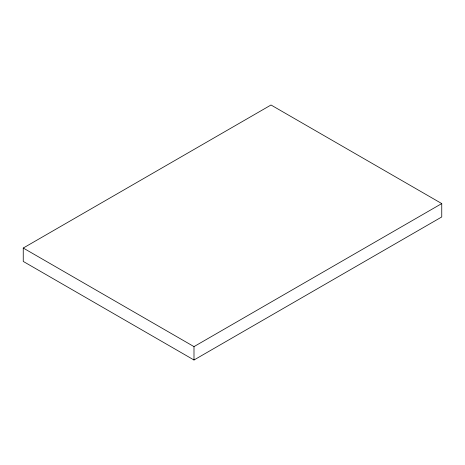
<?xml version="1.0" encoding="UTF-8"?>
<svg xmlns="http://www.w3.org/2000/svg" width="465" height="465" viewBox="0 0 465 465"><rect width="100%" height="100%" fill="white"/><g stroke="black" fill="none" stroke-linecap="round" stroke-linejoin="round"><path stroke-width="0.7" d="M23.25 248.043L271.008 105.003L441.75 203.577L441.75 216.957L193.992 359.997L23.25 261.423L23.25 248.043L193.992 346.617L441.75 203.577M193.992 346.617L193.992 359.997"/></g></svg>
